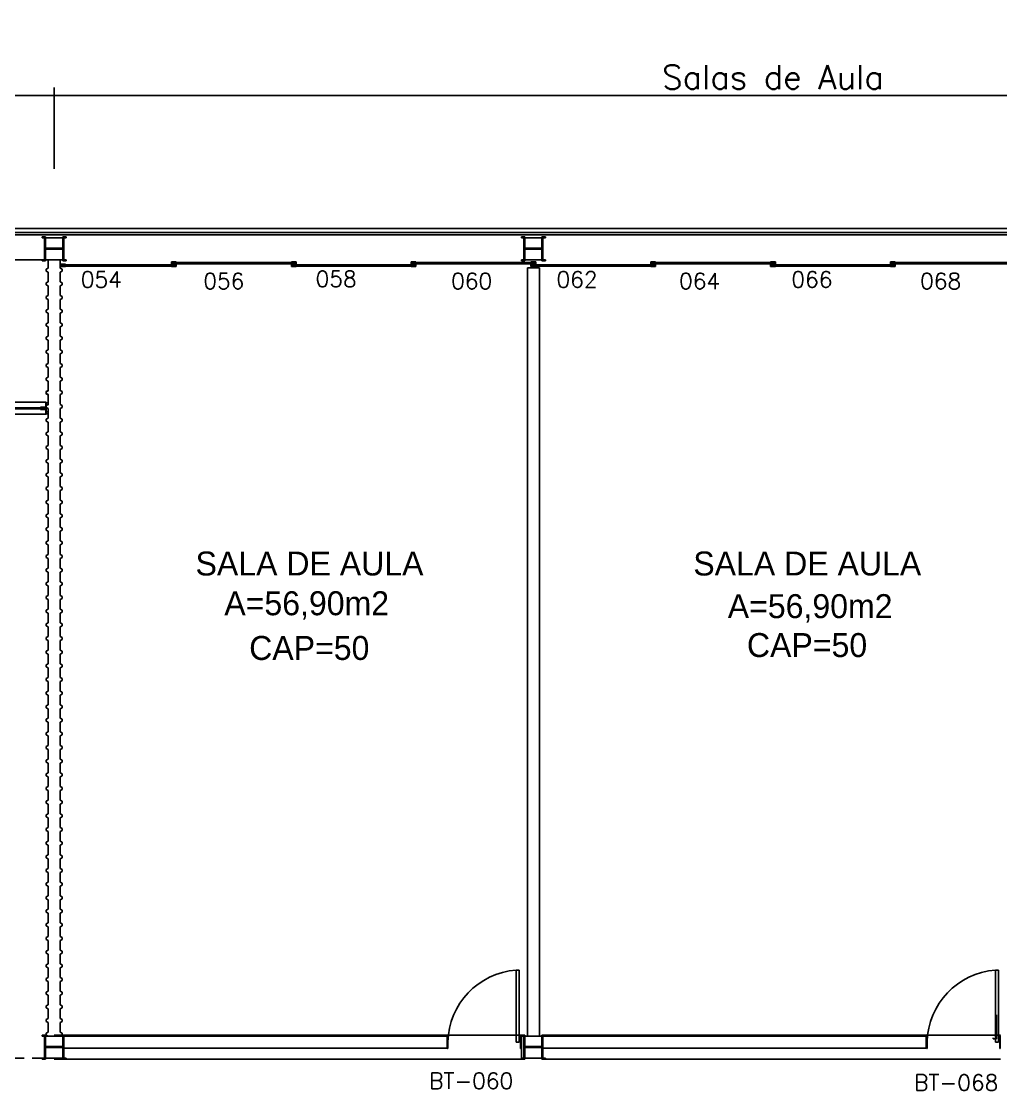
# Model space of a CAD drawing. Extents: x 940 to 1060, y 76 to 105.
# Drawn here: x 978.56 to 990.82, y 92 to 105.38 of the extents above; entities that cross this region are included whole.
import ezdxf
from ezdxf.enums import TextEntityAlignment as Align

# ---------------------------------------------------------------- set-up
doc = ezdxf.new("R2010")
doc.units = 0
doc.header["$LTSCALE"] = 0.5
doc.header["$MEASUREMENT"] = 0
doc.header["$PDMODE"] = 34
doc.header["$PDSIZE"] = 0.1
doc.linetypes.add('HIDDEN', pattern=[0.375, 0.25, -0.125])
doc.layers.get('0').update_dxf_attribs({"linetype": 'CONTINUOUS'})
doc.layers.get('DEFPOINTS').update_dxf_attribs({"linetype": 'CONTINUOUS'})
for name, color, linetype in [('1', 1, 'CONTINUOUS'), ('ALVENARIA', 2, 'CONTINUOUS'), ('ENDEREÇO', 2, 'CONTINUOUS'), ('ESQUADRIAS', 1, 'CONTINUOUS'), ('ESTRUTURAS', 2, 'CONTINUOUS'), ('NMOD', 2, 'CONTINUOUS'), ('PORTA', 2, 'CONTINUOUS'), ('PROJ', 1, 'HIDDEN'), ('TEXTO', 2, 'CONTINUOUS'), ('TEXTO-CENTRO-CUSTO', 2, 'CONTINUOUS'), ('ÁREA', 2, 'CONTINUOUS')]:
    doc.layers.add(name, color=color, linetype=linetype)
doc.styles.add('FONTE', font='FONTE.shx', dxfattribs={"height": 0.4})
doc.styles.add('ROMANS', font='simplex.shx', dxfattribs={"height": 0.3})
doc.styles.add('UNB-100', font='simplex.shx', dxfattribs={"height": 0.2})
doc.dimstyles.new('1', dxfattribs={"dimtxt": 0.3, "dimasz": 0.18, "dimexe": 0.5, "dimexo": 1, "dimgap": 0.08, "dimtad": 1, "dimdec": 4, "dimzin": 12, "dimdsep": 46, "dimtxsty": 'ROMANS', "dimblk1": 'NONE', "dimblk2": 'NONE', "dimsah": 1, "dimcen": 0, "dimclrd": 2, "dimclre": 2, "dimclrt": 2, "dimadec": 0, "dimazin": 0, "dimtfac": 1, "dimtdec": 4, "dimtofl": 0, "dimtmove": 2, "dimatfit": 3, "dimldrblk": 'NONE', "dimfxl": 0, "dimtolj": 1, "dimtzin": 4, "dimarcsym": 0})

# ---------------------------------------------------------------- blocks, each defined once
blk = doc.blocks.new('*D22')
at = {"layer": 'DEFPOINTS', "color": 0}
for p in [(978.97, 104.457), (972.97, 102.545), (978.97, 102.54)]:
    blk.add_point(p, dxfattribs=at)
at = {"layer": 'TEXTO-CENTRO-CUSTO', "color": 2, "lineweight": -2}
for p, q in [((972.97, 103.545), (972.97, 104.557)), ((978.97, 103.54), (978.97, 104.557)), ((972.97, 104.457), (978.97, 104.457))]:
    blk.add_line(p, q, dxfattribs=at)
at = {"layer": 'TEXTO-CENTRO-CUSTO', "color": 2, "insert": (975.97, 104.687), "char_height": 0.3, "attachment_point": 5, "style": 'ROMANS'}
blk.add_mtext('\\A1;Entrada', dxfattribs=at)
blk = doc.blocks.new('_NONE')
at = {"color": 0, "linetype": 'ByBlock'}
blk.add_circle((0, 0), 0.25, dxfattribs=at)
blk = doc.blocks.new('*D23')
at = {"layer": 'DEFPOINTS', "color": 0}
for p in [(996.97, 104.457), (978.97, 102.545), (996.97, 102.54)]:
    blk.add_point(p, dxfattribs=at)
at = {"layer": 'TEXTO-CENTRO-CUSTO', "color": 2, "lineweight": -2}
for p, q in [((978.97, 103.545), (978.97, 104.557)), ((996.97, 103.54), (996.97, 104.557)), ((978.97, 104.457), (996.97, 104.457))]:
    blk.add_line(p, q, dxfattribs=at)
at = {"layer": 'TEXTO-CENTRO-CUSTO', "color": 2, "insert": (987.97, 104.687), "char_height": 0.3, "attachment_point": 5, "style": 'ROMANS'}
blk.add_mtext('\\A1;Salas de Aula', dxfattribs=at)

msp = doc.modelspace()

# ---------------------------------------------------------------- linework, layer by layer
at = {"layer": '1', "color": 1}
for p, q in [((939.82083, 102.79302), (1060.12025, 102.79302)), ((977.47134, 102.74302), (1060.12083, 102.74302)), ((977.47134, 102.71302), (1060.12083, 102.71302)), ((973.04534, 102.40068), (978.89301, 102.40068)), ((973.07594, 100.61564), (978.86526, 100.61564)), ((973.07594, 100.46564), (978.86526, 100.46564)), ((978.97025, 92.69343), (984.82025, 92.69343)), ((990.82025, 92.69343), (985.12025, 92.69343)), ((978.97025, 92.39343), (984.82025, 92.39343)), ((990.82025, 92.39343), (985.12025, 92.39343))]:
    msp.add_line(p, q, dxfattribs=at)
at = {"layer": 'ALVENARIA'}
for p, q in [((978.87015, 102.28298), (978.89515, 102.29548)), ((978.87015, 102.28298), (978.89515, 102.29548)), ((978.87015, 102.25798), (978.87015, 102.28298)), ((978.87015, 102.25798), (978.87015, 102.28298)), ((978.89515, 102.29548), (978.89515, 102.40068)), ((978.89515, 102.29548), (978.89515, 102.40068)), ((979.04534, 102.29548), (979.04534, 102.40068)), ((979.07034, 102.28298), (979.04534, 102.29548)), ((979.07034, 102.25798), (979.07034, 102.28298)), ((984.89525, 102.29761), (984.89525, 92.68143)), ((985.04525, 102.29761), (984.89525, 102.29761)), ((985.04525, 92.68143), (985.04525, 102.29761)), ((978.89515, 102.24548), (978.87015, 102.25798)), ((978.89515, 102.24548), (978.87015, 102.25798)), ((978.89515, 102.12502), (978.89515, 102.24548)), ((978.89515, 102.12502), (978.89515, 102.24548)), ((979.04534, 102.24548), (979.07034, 102.25798)), ((979.04534, 102.12502), (979.04534, 102.24548)), ((978.87015, 102.11252), (978.89515, 102.12502)), ((978.87015, 102.11252), (978.89515, 102.12502)), ((978.87015, 102.08752), (978.87015, 102.11252)), ((978.87015, 102.08752), (978.87015, 102.11252)), ((978.89515, 102.07502), (978.87015, 102.08752)), ((978.89515, 102.07502), (978.87015, 102.08752)), ((978.89515, 102.07502), (978.89515, 101.95422)), ((978.89515, 102.07502), (978.89515, 101.95422)), ((979.07034, 102.11252), (979.04534, 102.12502)), ((979.04534, 102.07502), (979.07034, 102.08752)), ((979.04534, 102.07502), (979.04534, 101.95422)), ((979.07034, 102.08752), (979.07034, 102.11252)), ((978.87015, 101.94172), (978.89515, 101.95422)), ((978.87015, 101.94172), (978.89515, 101.95422)), ((978.87015, 101.94172), (978.87015, 101.91672)), ((978.87015, 101.94172), (978.87015, 101.91672)), ((978.87015, 101.91672), (978.89515, 101.90422)), ((978.87015, 101.91672), (978.89515, 101.90422)), ((978.89515, 101.78342), (978.89515, 101.90422)), ((978.89515, 101.78342), (978.89515, 101.90422)), ((979.07034, 101.94172), (979.04534, 101.95422)), ((979.07034, 101.91672), (979.04534, 101.90422)), ((979.04534, 101.78342), (979.04534, 101.90422)), ((979.07034, 101.94172), (979.07034, 101.91672)), ((978.87015, 101.77092), (978.89515, 101.78342)), ((978.87015, 101.77092), (978.89515, 101.78342)), ((978.87015, 101.74592), (978.87015, 101.77092)), ((978.87015, 101.74592), (978.87015, 101.77092)), ((978.89515, 101.73342), (978.87015, 101.74592)), ((978.89515, 101.73342), (978.87015, 101.74592)), ((979.07034, 101.77092), (979.04534, 101.78342)), ((979.04534, 101.73342), (979.07034, 101.74592)), ((979.07034, 101.74592), (979.07034, 101.77092)), ((978.87015, 101.60012), (978.89515, 101.61262)), ((978.87015, 101.60012), (978.89515, 101.61262)), ((978.89515, 101.61262), (978.89515, 101.73342)), ((978.89515, 101.61262), (978.89515, 101.73342)), ((979.04534, 101.61262), (979.04534, 101.73342)), ((979.07034, 101.60012), (979.04534, 101.61262)), ((978.87015, 101.57512), (978.87015, 101.60012)), ((978.87015, 101.57512), (978.87015, 101.60012)), ((978.89515, 101.56262), (978.87015, 101.57512)), ((978.89515, 101.56262), (978.87015, 101.57512)), ((978.89515, 101.44182), (978.89515, 101.56262)), ((978.89515, 101.44182), (978.89515, 101.56262)), ((979.04534, 101.56262), (979.07034, 101.57512)), ((979.04534, 101.44182), (979.04534, 101.56262)), ((979.07034, 101.57512), (979.07034, 101.60012)), ((978.87015, 101.42932), (978.89515, 101.44182)), ((978.87015, 101.42932), (978.89515, 101.44182)), ((978.87015, 101.40432), (978.87015, 101.42932)), ((978.87015, 101.40432), (978.87015, 101.42932)), ((978.89515, 101.39182), (978.87015, 101.40432)), ((978.89515, 101.39182), (978.87015, 101.40432)), ((978.89515, 101.27068), (978.89515, 101.39182)), ((978.89515, 101.27068), (978.89515, 101.39182)), ((979.07034, 101.42932), (979.04534, 101.44182)), ((979.04534, 101.39182), (979.07034, 101.40432)), ((979.04534, 101.27068), (979.04534, 101.39182)), ((979.07034, 101.40432), (979.07034, 101.42932)), ((978.87015, 101.25818), (978.89515, 101.27068)), ((978.87015, 101.25818), (978.89515, 101.27068)), ((978.87015, 101.23318), (978.87015, 101.25818)), ((978.87015, 101.23318), (978.87015, 101.25818)), ((978.89515, 101.22068), (978.87015, 101.23318)), ((978.89515, 101.22068), (978.87015, 101.23318)), ((978.89515, 101.10022), (978.89515, 101.22068)), ((978.89515, 101.10022), (978.89515, 101.22068)), ((979.07034, 101.25818), (979.04534, 101.27068)), ((979.04534, 101.22068), (979.07034, 101.23318)), ((979.04534, 101.10022), (979.04534, 101.22068)), ((979.07034, 101.23318), (979.07034, 101.25818)), ((978.87015, 101.08772), (978.89515, 101.10022)), ((978.87015, 101.08772), (978.89515, 101.10022)), ((978.87015, 101.06272), (978.87015, 101.08772)), ((978.87015, 101.06272), (978.87015, 101.08772)), ((979.07034, 101.08772), (979.04534, 101.10022)), ((979.07034, 101.06272), (979.07034, 101.08772)), ((978.89515, 101.05022), (978.87015, 101.06272)), ((978.89515, 101.05022), (978.87015, 101.06272)), ((978.89515, 101.05022), (978.89515, 100.92942)), ((978.89515, 101.05022), (978.89515, 100.92942)), ((979.04534, 101.05022), (979.07034, 101.06272)), ((979.04534, 101.05022), (979.04534, 100.92942)), ((978.87015, 100.91692), (978.89515, 100.92942)), ((978.87015, 100.91692), (978.89515, 100.92942)), ((978.87015, 100.91692), (978.87015, 100.89192)), ((978.87015, 100.91692), (978.87015, 100.89192)), ((978.87015, 100.89192), (978.89515, 100.87942)), ((978.87015, 100.89192), (978.89515, 100.87942)), ((978.89515, 100.75862), (978.89515, 100.87942)), ((978.89515, 100.75862), (978.89515, 100.87942)), ((979.07034, 100.91692), (979.04534, 100.92942)), ((979.07034, 100.89192), (979.04534, 100.87942)), ((979.04534, 100.75862), (979.04534, 100.87942)), ((979.07034, 100.91692), (979.07034, 100.89192)), ((978.87015, 100.74612), (978.89515, 100.75862)), ((978.87015, 100.72112), (978.87015, 100.74612)), ((978.89515, 100.70862), (978.87015, 100.72112)), ((978.87073, 100.75012), (978.89573, 100.76262)), ((978.87073, 100.75012), (978.89573, 100.76262)), ((978.87073, 100.72512), (978.87073, 100.75012)), ((978.87073, 100.72512), (978.87073, 100.75012)), ((978.89573, 100.71262), (978.87073, 100.72512)), ((978.89573, 100.71262), (978.87073, 100.72512)), ((978.89515, 100.58782), (978.89515, 100.70862)), ((978.89515, 100.58782), (978.89515, 100.70862)), ((978.89573, 100.59182), (978.89573, 100.71262)), ((978.89573, 100.59182), (978.89573, 100.71262)), ((979.06976, 100.75012), (979.04476, 100.76262)), ((979.04476, 100.71262), (979.06976, 100.72512)), ((979.04476, 100.59182), (979.04476, 100.71262)), ((979.06976, 100.72512), (979.06976, 100.75012)), ((978.86526, 100.61564), (978.86526, 100.46564)), ((978.86526, 100.61564), (978.87026, 100.61564)), ((978.87015, 100.57532), (978.89515, 100.58782)), ((978.87015, 100.57532), (978.89515, 100.58782)), ((978.87015, 100.55032), (978.87015, 100.57532)), ((978.87015, 100.55032), (978.87015, 100.57532)), ((978.89515, 100.53782), (978.87015, 100.55032)), ((978.89515, 100.53782), (978.87015, 100.55032)), ((978.87026, 100.61564), (978.87026, 100.46564)), ((978.87026, 100.6107), (978.87026, 100.5857)), ((978.89526, 100.6107), (978.87026, 100.6107)), ((978.89526, 100.5857), (978.87026, 100.5857)), ((978.89515, 100.41702), (978.89515, 100.53782)), ((978.89515, 100.41702), (978.89515, 100.53782)), ((978.89526, 100.5857), (978.89526, 100.6107)), ((979.07034, 100.57532), (979.04534, 100.58782)), ((979.04534, 100.53782), (979.07034, 100.55032)), ((979.04534, 100.41702), (979.04534, 100.53782)), ((979.07034, 100.55032), (979.07034, 100.57532)), ((978.86526, 100.46564), (978.87026, 100.46564)), ((978.87015, 100.40452), (978.89515, 100.41702)), ((978.87015, 100.40452), (978.89515, 100.41702)), ((978.87015, 100.37952), (978.87015, 100.40452)), ((978.87015, 100.37952), (978.87015, 100.40452)), ((978.87026, 100.49564), (978.87026, 100.47064)), ((978.89526, 100.49564), (978.87026, 100.49564)), ((978.89526, 100.47064), (978.87026, 100.47064)), ((978.89526, 100.47064), (978.89526, 100.49564)), ((979.07034, 100.40452), (979.04534, 100.41702)), ((979.07034, 100.37952), (979.07034, 100.40452)), ((978.89515, 100.36702), (978.87015, 100.37952)), ((978.89515, 100.36702), (978.87015, 100.37952)), ((978.89515, 100.24588), (978.89515, 100.36702)), ((978.89515, 100.24588), (978.89515, 100.36702)), ((979.04534, 100.36702), (979.07034, 100.37952)), ((979.04534, 100.24588), (979.04534, 100.36702)), ((978.87015, 100.23338), (978.89515, 100.24588)), ((978.87015, 100.23338), (978.89515, 100.24588)), ((978.87015, 100.20838), (978.87015, 100.23338)), ((978.87015, 100.20838), (978.87015, 100.23338)), ((978.89515, 100.19588), (978.87015, 100.20838)), ((978.89515, 100.19588), (978.87015, 100.20838)), ((978.89515, 100.07542), (978.89515, 100.19588)), ((978.89515, 100.07542), (978.89515, 100.19588)), ((979.07034, 100.23338), (979.04534, 100.24588)), ((979.04534, 100.19588), (979.07034, 100.20838)), ((979.04534, 100.07542), (979.04534, 100.19588)), ((979.07034, 100.20838), (979.07034, 100.23338)), ((978.87015, 100.06292), (978.89515, 100.07542)), ((978.87015, 100.06292), (978.89515, 100.07542)), ((978.87015, 100.03792), (978.87015, 100.06292)), ((978.87015, 100.03792), (978.87015, 100.06292)), ((978.89515, 100.02542), (978.87015, 100.03792)), ((978.89515, 100.02542), (978.87015, 100.03792)), ((978.89515, 100.02542), (978.89515, 99.90462)), ((978.89515, 100.02542), (978.89515, 99.90462)), ((979.07034, 100.06292), (979.04534, 100.07542)), ((979.04534, 100.02542), (979.07034, 100.03792)), ((979.04534, 100.02542), (979.04534, 99.90462)), ((979.07034, 100.03792), (979.07034, 100.06292)), ((978.87015, 99.89212), (978.89515, 99.90462)), ((978.87015, 99.89212), (978.89515, 99.90462)), ((978.87015, 99.89212), (978.87015, 99.86712)), ((978.87015, 99.89212), (978.87015, 99.86712)), ((978.87015, 99.86712), (978.89515, 99.85462)), ((978.87015, 99.86712), (978.89515, 99.85462)), ((979.07034, 99.89212), (979.04534, 99.90462)), ((979.07034, 99.86712), (979.04534, 99.85462)), ((979.07034, 99.89212), (979.07034, 99.86712)), ((978.87015, 99.72132), (978.89515, 99.73382)), ((978.87015, 99.72132), (978.89515, 99.73382)), ((978.89515, 99.73382), (978.89515, 99.85462)), ((978.89515, 99.73382), (978.89515, 99.85462)), ((979.04534, 99.73382), (979.04534, 99.85462)), ((979.07034, 99.72132), (979.04534, 99.73382)), ((978.87015, 99.69632), (978.87015, 99.72132)), ((978.87015, 99.69632), (978.87015, 99.72132)), ((978.89515, 99.68382), (978.87015, 99.69632)), ((978.89515, 99.68382), (978.87015, 99.69632)), ((978.89515, 99.56302), (978.89515, 99.68382)), ((978.89515, 99.56302), (978.89515, 99.68382)), ((979.04534, 99.68382), (979.07034, 99.69632)), ((979.04534, 99.56302), (979.04534, 99.68382)), ((979.07034, 99.69632), (979.07034, 99.72132)), ((978.87015, 99.55052), (978.89515, 99.56302)), ((978.87015, 99.55052), (978.89515, 99.56302)), ((978.87015, 99.52552), (978.87015, 99.55052)), ((978.87015, 99.52552), (978.87015, 99.55052)), ((978.89515, 99.51302), (978.87015, 99.52552)), ((978.89515, 99.51302), (978.87015, 99.52552)), ((978.89515, 99.39222), (978.89515, 99.51302)), ((978.89515, 99.39222), (978.89515, 99.51302)), ((979.07034, 99.55052), (979.04534, 99.56302)), ((979.04534, 99.51302), (979.07034, 99.52552)), ((979.04534, 99.39222), (979.04534, 99.51302)), ((979.07034, 99.52552), (979.07034, 99.55052)), ((978.87015, 99.37972), (978.89515, 99.39222)), ((978.87015, 99.37972), (978.89515, 99.39222)), ((978.87015, 99.35472), (978.87015, 99.37972)), ((978.87015, 99.35472), (978.87015, 99.37972)), ((978.89515, 99.34222), (978.87015, 99.35472)), ((978.89515, 99.34222), (978.87015, 99.35472)), ((978.89515, 99.22108), (978.89515, 99.34222)), ((978.89515, 99.22108), (978.89515, 99.34222)), ((979.07034, 99.37972), (979.04534, 99.39222)), ((979.04534, 99.34222), (979.07034, 99.35472)), ((979.04534, 99.22108), (979.04534, 99.34222)), ((979.07034, 99.35472), (979.07034, 99.37972)), ((978.87015, 99.20858), (978.89515, 99.22108)), ((978.87015, 99.20858), (978.89515, 99.22108)), ((978.87015, 99.18358), (978.87015, 99.20858)), ((978.87015, 99.18358), (978.87015, 99.20858)), ((979.07034, 99.20858), (979.04534, 99.22108)), ((979.07034, 99.18358), (979.07034, 99.20858)), ((978.89515, 99.17108), (978.87015, 99.18358)), ((978.89515, 99.17108), (978.87015, 99.18358)), ((978.89515, 99.05062), (978.89515, 99.17108)), ((978.89515, 99.05062), (978.89515, 99.17108)), ((979.04534, 99.17108), (979.07034, 99.18358)), ((979.04534, 99.05062), (979.04534, 99.17108)), ((978.87015, 99.03812), (978.89515, 99.05062)), ((978.87015, 99.03812), (978.89515, 99.05062)), ((978.87015, 99.01312), (978.87015, 99.03812)), ((978.87015, 99.01312), (978.87015, 99.03812)), ((978.89515, 99.00062), (978.87015, 99.01312)), ((978.89515, 99.00062), (978.87015, 99.01312)), ((978.89515, 99.00062), (978.89515, 98.87982)), ((978.89515, 99.00062), (978.89515, 98.87982)), ((979.07034, 99.03812), (979.04534, 99.05062)), ((979.04534, 99.00062), (979.07034, 99.01312)), ((979.04534, 99.00062), (979.04534, 98.87982)), ((979.07034, 99.01312), (979.07034, 99.03812)), ((978.87015, 98.86732), (978.89515, 98.87982)), ((978.87015, 98.86732), (978.89515, 98.87982)), ((978.87015, 98.86732), (978.87015, 98.84232)), ((978.87015, 98.86732), (978.87015, 98.84232)), ((978.87015, 98.84232), (978.89515, 98.82982)), ((978.87015, 98.84232), (978.89515, 98.82982)), ((978.89515, 98.70902), (978.89515, 98.82982)), ((978.89515, 98.70902), (978.89515, 98.82982)), ((979.07034, 98.86732), (979.04534, 98.87982)), ((979.07034, 98.84232), (979.04534, 98.82982)), ((979.04534, 98.70902), (979.04534, 98.82982)), ((979.07034, 98.86732), (979.07034, 98.84232)), ((978.87015, 98.69652), (978.89515, 98.70902)), ((978.87015, 98.69652), (978.89515, 98.70902)), ((978.87015, 98.67152), (978.87015, 98.69652)), ((978.87015, 98.67152), (978.87015, 98.69652)), ((978.89515, 98.65902), (978.87015, 98.67152)), ((978.89515, 98.65902), (978.87015, 98.67152)), ((978.89515, 98.53822), (978.89515, 98.65902)), ((978.89515, 98.53822), (978.89515, 98.65902)), ((979.07034, 98.69652), (979.04534, 98.70902)), ((979.04534, 98.65902), (979.07034, 98.67152)), ((979.04534, 98.53822), (979.04534, 98.65902)), ((979.07034, 98.67152), (979.07034, 98.69652)), ((978.87015, 98.52572), (978.89515, 98.53822)), ((978.87015, 98.52572), (978.89515, 98.53822)), ((978.87015, 98.50072), (978.87015, 98.52572)), ((978.87015, 98.50072), (978.87015, 98.52572)), ((979.07034, 98.52572), (979.04534, 98.53822)), ((979.07034, 98.50072), (979.07034, 98.52572)), ((978.89515, 98.48822), (978.87015, 98.50072)), ((978.89515, 98.48822), (978.87015, 98.50072)), ((978.89515, 98.36742), (978.89515, 98.48822)), ((978.89515, 98.36742), (978.89515, 98.48822)), ((979.04534, 98.48822), (979.07034, 98.50072)), ((979.04534, 98.36742), (979.04534, 98.48822)), ((978.87015, 98.35492), (978.89515, 98.36742)), ((978.87015, 98.35492), (978.89515, 98.36742)), ((978.87015, 98.32992), (978.87015, 98.35492)), ((978.87015, 98.32992), (978.87015, 98.35492)), ((978.89515, 98.31742), (978.87015, 98.32992)), ((978.89515, 98.31742), (978.87015, 98.32992)), ((978.89515, 98.19628), (978.89515, 98.31742)), ((978.89515, 98.19628), (978.89515, 98.31742)), ((979.07034, 98.35492), (979.04534, 98.36742)), ((979.04534, 98.31742), (979.07034, 98.32992)), ((979.04534, 98.19628), (979.04534, 98.31742)), ((979.07034, 98.32992), (979.07034, 98.35492)), ((978.87015, 98.18378), (978.89515, 98.19628)), ((978.87015, 98.18378), (978.89515, 98.19628)), ((978.87015, 98.15878), (978.87015, 98.18378)), ((978.87015, 98.15878), (978.87015, 98.18378)), ((978.89515, 98.14628), (978.87015, 98.15878)), ((978.89515, 98.14628), (978.87015, 98.15878)), ((978.89515, 98.02582), (978.89515, 98.14628)), ((978.89515, 98.02582), (978.89515, 98.14628)), ((979.07034, 98.18378), (979.04534, 98.19628)), ((979.04534, 98.14628), (979.07034, 98.15878)), ((979.04534, 98.02582), (979.04534, 98.14628)), ((979.07034, 98.15878), (979.07034, 98.18378)), ((978.87015, 98.01332), (978.89515, 98.02582)), ((978.87015, 98.01332), (978.89515, 98.02582)), ((978.87015, 97.98832), (978.87015, 98.01332)), ((978.87015, 97.98832), (978.87015, 98.01332)), ((978.89515, 97.97582), (978.87015, 97.98832)), ((978.89515, 97.97582), (978.87015, 97.98832)), ((979.07034, 98.01332), (979.04534, 98.02582)), ((979.04534, 97.97582), (979.07034, 97.98832)), ((979.07034, 97.98832), (979.07034, 98.01332)), ((978.87015, 97.84252), (978.89515, 97.85502)), ((978.87015, 97.84252), (978.89515, 97.85502)), ((978.89515, 97.97582), (978.89515, 97.85502)), ((978.89515, 97.97582), (978.89515, 97.85502)), ((979.04534, 97.97582), (979.04534, 97.85502)), ((979.07034, 97.84252), (979.04534, 97.85502)), ((978.87015, 97.84252), (978.87015, 97.81752)), ((978.87015, 97.84252), (978.87015, 97.81752)), ((978.87015, 97.81752), (978.89515, 97.80502)), ((978.87015, 97.81752), (978.89515, 97.80502)), ((978.89515, 97.68422), (978.89515, 97.80502)), ((978.89515, 97.68422), (978.89515, 97.80502)), ((979.07034, 97.81752), (979.04534, 97.80502)), ((979.04534, 97.68422), (979.04534, 97.80502)), ((979.07034, 97.84252), (979.07034, 97.81752)), ((978.87015, 97.67172), (978.89515, 97.68422)), ((978.87015, 97.67172), (978.89515, 97.68422)), ((978.87015, 97.64672), (978.87015, 97.67172)), ((978.87015, 97.64672), (978.87015, 97.67172)), ((978.89515, 97.63422), (978.87015, 97.64672)), ((978.89515, 97.63422), (978.87015, 97.64672)), ((978.89515, 97.51342), (978.89515, 97.63422)), ((978.89515, 97.51342), (978.89515, 97.63422)), ((979.07034, 97.67172), (979.04534, 97.68422)), ((979.04534, 97.63422), (979.07034, 97.64672)), ((979.04534, 97.51342), (979.04534, 97.63422)), ((979.07034, 97.64672), (979.07034, 97.67172)), ((978.87015, 97.50092), (978.89515, 97.51342)), ((978.87015, 97.50092), (978.89515, 97.51342)), ((978.87015, 97.47592), (978.87015, 97.50092)), ((978.87015, 97.47592), (978.87015, 97.50092)), ((978.89515, 97.46342), (978.87015, 97.47592)), ((978.89515, 97.46342), (978.87015, 97.47592)), ((978.89515, 97.34262), (978.89515, 97.46342)), ((978.89515, 97.34262), (978.89515, 97.46342)), ((979.07034, 97.50092), (979.04534, 97.51342)), ((979.04534, 97.46342), (979.07034, 97.47592)), ((979.04534, 97.34262), (979.04534, 97.46342)), ((979.07034, 97.47592), (979.07034, 97.50092)), ((978.87015, 97.33012), (978.89515, 97.34262)), ((978.87015, 97.33012), (978.89515, 97.34262)), ((978.87015, 97.30512), (978.87015, 97.33012)), ((978.87015, 97.30512), (978.87015, 97.33012)), ((979.07034, 97.33012), (979.04534, 97.34262)), ((979.07034, 97.30512), (979.07034, 97.33012)), ((978.89515, 97.29262), (978.87015, 97.30512)), ((978.89515, 97.29262), (978.87015, 97.30512)), ((978.89515, 97.17148), (978.89515, 97.29262)), ((978.89515, 97.17148), (978.89515, 97.29262)), ((979.04534, 97.29262), (979.07034, 97.30512)), ((979.04534, 97.17148), (979.04534, 97.29262)), ((978.87015, 97.15898), (978.89515, 97.17148)), ((978.87015, 97.15898), (978.89515, 97.17148)), ((978.87015, 97.13398), (978.87015, 97.15898)), ((978.87015, 97.13398), (978.87015, 97.15898)), ((978.89515, 97.12148), (978.87015, 97.13398)), ((978.89515, 97.12148), (978.87015, 97.13398)), ((978.89515, 97.00102), (978.89515, 97.12148)), ((978.89515, 97.00102), (978.89515, 97.12148)), ((979.07034, 97.15898), (979.04534, 97.17148)), ((979.04534, 97.12148), (979.07034, 97.13398)), ((979.04534, 97.00102), (979.04534, 97.12148)), ((979.07034, 97.13398), (979.07034, 97.15898)), ((978.87015, 96.98852), (978.89515, 97.00102)), ((978.87015, 96.98852), (978.89515, 97.00102)), ((978.87015, 96.96352), (978.87015, 96.98852)), ((978.87015, 96.96352), (978.87015, 96.98852)), ((978.89515, 96.95102), (978.87015, 96.96352)), ((978.89515, 96.95102), (978.87015, 96.96352)), ((978.89515, 96.95102), (978.89515, 96.83022)), ((978.89515, 96.95102), (978.89515, 96.83022)), ((979.07034, 96.98852), (979.04534, 97.00102)), ((979.04534, 96.95102), (979.07034, 96.96352)), ((979.04534, 96.95102), (979.04534, 96.83022)), ((979.07034, 96.96352), (979.07034, 96.98852)), ((978.87015, 96.81772), (978.89515, 96.83022)), ((978.87015, 96.81772), (978.89515, 96.83022)), ((978.87015, 96.81772), (978.87015, 96.79272)), ((978.87015, 96.81772), (978.87015, 96.79272)), ((978.87015, 96.79272), (978.89515, 96.78022)), ((978.87015, 96.79272), (978.89515, 96.78022)), ((979.07034, 96.81772), (979.04534, 96.83022)), ((979.07034, 96.79272), (979.04534, 96.78022)), ((979.07034, 96.81772), (979.07034, 96.79272)), ((978.87015, 96.64692), (978.89515, 96.65942)), ((978.87015, 96.64692), (978.89515, 96.65942)), ((978.89515, 96.65942), (978.89515, 96.78022)), ((978.89515, 96.65942), (978.89515, 96.78022)), ((979.04534, 96.65942), (979.04534, 96.78022)), ((979.07034, 96.64692), (979.04534, 96.65942)), ((978.87015, 96.62192), (978.87015, 96.64692)), ((978.87015, 96.62192), (978.87015, 96.64692)), ((978.89515, 96.60942), (978.87015, 96.62192)), ((978.89515, 96.60942), (978.87015, 96.62192)), ((978.89515, 96.48862), (978.89515, 96.60942)), ((978.89515, 96.48862), (978.89515, 96.60942)), ((979.04534, 96.60942), (979.07034, 96.62192)), ((979.04534, 96.48862), (979.04534, 96.60942)), ((979.07034, 96.62192), (979.07034, 96.64692)), ((978.87015, 96.47612), (978.89515, 96.48862)), ((978.87015, 96.47612), (978.89515, 96.48862)), ((978.87015, 96.45112), (978.87015, 96.47612)), ((978.87015, 96.45112), (978.87015, 96.47612)), ((978.89515, 96.43862), (978.87015, 96.45112)), ((978.89515, 96.43862), (978.87015, 96.45112)), ((978.89515, 96.31782), (978.89515, 96.43862)), ((978.89515, 96.31782), (978.89515, 96.43862)), ((979.07034, 96.47612), (979.04534, 96.48862)), ((979.04534, 96.43862), (979.07034, 96.45112)), ((979.04534, 96.31782), (979.04534, 96.43862)), ((979.07034, 96.45112), (979.07034, 96.47612)), ((978.87015, 96.30532), (978.89515, 96.31782)), ((978.87015, 96.30532), (978.89515, 96.31782)), ((978.87015, 96.28032), (978.87015, 96.30532)), ((978.87015, 96.28032), (978.87015, 96.30532)), ((978.89515, 96.26782), (978.87015, 96.28032)), ((978.89515, 96.26782), (978.87015, 96.28032)), ((978.89515, 96.14668), (978.89515, 96.26782)), ((978.89515, 96.14668), (978.89515, 96.26782)), ((979.07034, 96.30532), (979.04534, 96.31782)), ((979.04534, 96.26782), (979.07034, 96.28032)), ((979.04534, 96.14668), (979.04534, 96.26782)), ((979.07034, 96.28032), (979.07034, 96.30532)), ((978.87015, 96.13418), (978.89515, 96.14668)), ((978.87015, 96.13418), (978.89515, 96.14668)), ((978.87015, 96.10918), (978.87015, 96.13418)), ((978.87015, 96.10918), (978.87015, 96.13418)), ((979.07034, 96.13418), (979.04534, 96.14668)), ((979.07034, 96.10918), (979.07034, 96.13418)), ((978.89515, 96.09668), (978.87015, 96.10918)), ((978.89515, 96.09668), (978.87015, 96.10918)), ((978.89515, 95.97622), (978.89515, 96.09668)), ((978.89515, 95.97622), (978.89515, 96.09668)), ((979.04534, 96.09668), (979.07034, 96.10918)), ((979.04534, 95.97622), (979.04534, 96.09668)), ((978.87015, 95.96372), (978.89515, 95.97622)), ((978.87015, 95.96372), (978.89515, 95.97622)), ((978.87015, 95.93872), (978.87015, 95.96372)), ((978.87015, 95.93872), (978.87015, 95.96372)), ((978.89515, 95.92622), (978.87015, 95.93872)), ((978.89515, 95.92622), (978.87015, 95.93872)), ((978.89515, 95.92622), (978.89515, 95.80542)), ((978.89515, 95.92622), (978.89515, 95.80542)), ((979.07034, 95.96372), (979.04534, 95.97622)), ((979.04534, 95.92622), (979.07034, 95.93872)), ((979.04534, 95.92622), (979.04534, 95.80542)), ((979.07034, 95.93872), (979.07034, 95.96372)), ((978.87015, 95.79292), (978.89515, 95.80542)), ((978.87015, 95.79292), (978.89515, 95.80542)), ((978.87015, 95.79292), (978.87015, 95.76792)), ((978.87015, 95.79292), (978.87015, 95.76792)), ((978.87015, 95.76792), (978.89515, 95.75542)), ((978.87015, 95.76792), (978.89515, 95.75542)), ((978.89515, 95.63462), (978.89515, 95.75542)), ((978.89515, 95.63462), (978.89515, 95.75542)), ((979.07034, 95.79292), (979.04534, 95.80542)), ((979.07034, 95.76792), (979.04534, 95.75542)), ((979.04534, 95.63462), (979.04534, 95.75542)), ((979.07034, 95.79292), (979.07034, 95.76792)), ((978.87015, 95.62212), (978.89515, 95.63462)), ((978.87015, 95.62212), (978.89515, 95.63462)), ((978.87015, 95.59712), (978.87015, 95.62212)), ((978.87015, 95.59712), (978.87015, 95.62212)), ((978.89515, 95.58462), (978.87015, 95.59712)), ((978.89515, 95.58462), (978.87015, 95.59712)), ((978.89515, 95.46382), (978.89515, 95.58462)), ((978.89515, 95.46382), (978.89515, 95.58462)), ((979.07034, 95.62212), (979.04534, 95.63462)), ((979.04534, 95.58462), (979.07034, 95.59712)), ((979.04534, 95.46382), (979.04534, 95.58462)), ((979.07034, 95.59712), (979.07034, 95.62212)), ((978.87015, 95.45132), (978.89515, 95.46382)), ((978.87015, 95.45132), (978.89515, 95.46382)), ((978.87015, 95.42632), (978.87015, 95.45132)), ((978.87015, 95.42632), (978.87015, 95.45132)), ((979.07034, 95.45132), (979.04534, 95.46382)), ((979.07034, 95.42632), (979.07034, 95.45132)), ((978.89515, 95.41382), (978.87015, 95.42632)), ((978.89515, 95.41382), (978.87015, 95.42632)), ((978.89515, 95.29302), (978.89515, 95.41382)), ((978.89515, 95.29302), (978.89515, 95.41382)), ((979.04534, 95.41382), (979.07034, 95.42632)), ((979.04534, 95.29302), (979.04534, 95.41382)), ((978.87015, 95.28052), (978.89515, 95.29302)), ((978.87015, 95.28052), (978.89515, 95.29302)), ((978.87015, 95.25552), (978.87015, 95.28052)), ((978.87015, 95.25552), (978.87015, 95.28052)), ((978.89515, 95.24302), (978.87015, 95.25552)), ((978.89515, 95.24302), (978.87015, 95.25552)), ((978.89515, 95.12188), (978.89515, 95.24302)), ((978.89515, 95.12188), (978.89515, 95.24302)), ((979.07034, 95.28052), (979.04534, 95.29302)), ((979.04534, 95.24302), (979.07034, 95.25552)), ((979.04534, 95.12188), (979.04534, 95.24302)), ((979.07034, 95.25552), (979.07034, 95.28052)), ((978.87015, 95.10938), (978.89515, 95.12188)), ((978.87015, 95.10938), (978.89515, 95.12188)), ((978.87015, 95.08438), (978.87015, 95.10938)), ((978.87015, 95.08438), (978.87015, 95.10938)), ((978.89515, 95.07188), (978.87015, 95.08438)), ((978.89515, 95.07188), (978.87015, 95.08438)), ((978.89515, 94.95142), (978.89515, 95.07188)), ((978.89515, 94.95142), (978.89515, 95.07188)), ((979.07034, 95.10938), (979.04534, 95.12188)), ((979.04534, 95.07188), (979.07034, 95.08438)), ((979.04534, 94.95142), (979.04534, 95.07188)), ((979.07034, 95.08438), (979.07034, 95.10938)), ((978.87015, 94.93892), (978.89515, 94.95142)), ((978.87015, 94.93892), (978.89515, 94.95142)), ((978.87015, 94.91392), (978.87015, 94.93892)), ((978.87015, 94.91392), (978.87015, 94.93892)), ((978.89515, 94.90142), (978.87015, 94.91392)), ((978.89515, 94.90142), (978.87015, 94.91392)), ((979.07034, 94.93892), (979.04534, 94.95142)), ((979.04534, 94.90142), (979.07034, 94.91392)), ((979.07034, 94.91392), (979.07034, 94.93892)), ((978.87015, 94.76812), (978.89515, 94.78062)), ((978.87015, 94.76812), (978.89515, 94.78062)), ((978.89515, 94.90142), (978.89515, 94.78062)), ((978.89515, 94.90142), (978.89515, 94.78062)), ((979.04534, 94.90142), (979.04534, 94.78062)), ((979.07034, 94.76812), (979.04534, 94.78062)), ((978.87015, 94.76812), (978.87015, 94.74312)), ((978.87015, 94.76812), (978.87015, 94.74312)), ((978.87015, 94.74312), (978.89515, 94.73062)), ((978.87015, 94.74312), (978.89515, 94.73062)), ((978.89515, 94.60982), (978.89515, 94.73062)), ((978.89515, 94.60982), (978.89515, 94.73062)), ((979.07034, 94.74312), (979.04534, 94.73062)), ((979.04534, 94.60982), (979.04534, 94.73062)), ((979.07034, 94.76812), (979.07034, 94.74312)), ((978.87015, 94.59732), (978.89515, 94.60982)), ((978.87015, 94.59732), (978.89515, 94.60982)), ((978.87015, 94.57232), (978.87015, 94.59732)), ((978.87015, 94.57232), (978.87015, 94.59732)), ((978.89515, 94.55982), (978.87015, 94.57232)), ((978.89515, 94.55982), (978.87015, 94.57232)), ((978.89515, 94.43902), (978.89515, 94.55982)), ((978.89515, 94.43902), (978.89515, 94.55982)), ((979.07034, 94.59732), (979.04534, 94.60982)), ((979.04534, 94.55982), (979.07034, 94.57232)), ((979.04534, 94.43902), (979.04534, 94.55982)), ((979.07034, 94.57232), (979.07034, 94.59732)), ((978.87015, 94.42652), (978.89515, 94.43902)), ((978.87015, 94.42652), (978.89515, 94.43902)), ((978.87015, 94.40152), (978.87015, 94.42652)), ((978.87015, 94.40152), (978.87015, 94.42652)), ((978.89515, 94.38902), (978.87015, 94.40152)), ((978.89515, 94.38902), (978.87015, 94.40152)), ((978.89515, 94.26822), (978.89515, 94.38902)), ((978.89515, 94.26822), (978.89515, 94.38902)), ((979.07034, 94.42652), (979.04534, 94.43902)), ((979.04534, 94.38902), (979.07034, 94.40152)), ((979.04534, 94.26822), (979.04534, 94.38902)), ((979.07034, 94.40152), (979.07034, 94.42652)), ((978.87015, 94.25572), (978.89515, 94.26822)), ((978.87015, 94.25572), (978.89515, 94.26822)), ((978.87015, 94.23072), (978.87015, 94.25572)), ((978.87015, 94.23072), (978.87015, 94.25572)), ((979.07034, 94.25572), (979.04534, 94.26822)), ((979.07034, 94.23072), (979.07034, 94.25572)), ((978.89515, 94.21822), (978.87015, 94.23072)), ((978.89515, 94.21822), (978.87015, 94.23072)), ((978.89515, 94.09708), (978.89515, 94.21822)), ((978.89515, 94.09708), (978.89515, 94.21822)), ((979.04534, 94.21822), (979.07034, 94.23072)), ((979.04534, 94.09708), (979.04534, 94.21822)), ((978.87015, 94.08458), (978.89515, 94.09708)), ((978.87015, 94.08458), (978.89515, 94.09708)), ((978.87015, 94.05958), (978.87015, 94.08458)), ((978.87015, 94.05958), (978.87015, 94.08458)), ((978.89515, 94.04708), (978.87015, 94.05958)), ((978.89515, 94.04708), (978.87015, 94.05958)), ((978.89515, 93.92662), (978.89515, 94.04708)), ((978.89515, 93.92662), (978.89515, 94.04708)), ((979.07034, 94.08458), (979.04534, 94.09708)), ((979.04534, 94.04708), (979.07034, 94.05958)), ((979.04534, 93.92662), (979.04534, 94.04708)), ((979.07034, 94.05958), (979.07034, 94.08458)), ((978.87015, 93.91412), (978.89515, 93.92662)), ((978.87015, 93.91412), (978.89515, 93.92662)), ((978.87015, 93.88912), (978.87015, 93.91412)), ((978.87015, 93.88912), (978.87015, 93.91412)), ((978.89515, 93.87662), (978.87015, 93.88912)), ((978.89515, 93.87662), (978.87015, 93.88912)), ((978.89515, 93.87662), (978.89515, 93.75582)), ((978.89515, 93.87662), (978.89515, 93.75582)), ((979.07034, 93.91412), (979.04534, 93.92662)), ((979.04534, 93.87662), (979.07034, 93.88912)), ((979.04534, 93.87662), (979.04534, 93.75582)), ((979.07034, 93.88912), (979.07034, 93.91412)), ((978.87015, 93.74332), (978.89515, 93.75582)), ((978.87015, 93.74332), (978.89515, 93.75582)), ((978.87015, 93.74332), (978.87015, 93.71832)), ((978.87015, 93.74332), (978.87015, 93.71832)), ((978.87015, 93.71832), (978.89515, 93.70582)), ((978.87015, 93.71832), (978.89515, 93.70582)), ((978.89515, 93.58502), (978.89515, 93.70582)), ((978.89515, 93.58502), (978.89515, 93.70582)), ((979.07034, 93.74332), (979.04534, 93.75582)), ((979.07034, 93.71832), (979.04534, 93.70582)), ((979.04534, 93.58502), (979.04534, 93.70582)), ((979.07034, 93.74332), (979.07034, 93.71832)), ((978.87015, 93.57252), (978.89515, 93.58502)), ((978.87015, 93.57252), (978.89515, 93.58502)), ((978.87015, 93.54752), (978.87015, 93.57252)), ((978.87015, 93.54752), (978.87015, 93.57252)), ((979.07034, 93.57252), (979.04534, 93.58502)), ((979.07034, 93.54752), (979.07034, 93.57252)), ((978.89515, 93.53502), (978.87015, 93.54752)), ((978.89515, 93.53502), (978.87015, 93.54752)), ((978.89515, 93.41422), (978.89515, 93.53502)), ((978.89515, 93.41422), (978.89515, 93.53502)), ((979.04534, 93.53502), (979.07034, 93.54752)), ((979.04534, 93.41422), (979.04534, 93.53502)), ((978.87015, 93.40172), (978.89515, 93.41422)), ((978.87015, 93.40172), (978.89515, 93.41422)), ((978.87015, 93.37672), (978.87015, 93.40172)), ((978.87015, 93.37672), (978.87015, 93.40172)), ((978.89515, 93.36422), (978.87015, 93.37672)), ((978.89515, 93.36422), (978.87015, 93.37672)), ((978.89515, 93.24342), (978.89515, 93.36422)), ((978.89515, 93.24342), (978.89515, 93.36422)), ((979.07034, 93.40172), (979.04534, 93.41422)), ((979.04534, 93.36422), (979.07034, 93.37672)), ((979.04534, 93.24342), (979.04534, 93.36422)), ((979.07034, 93.37672), (979.07034, 93.40172)), ((978.87015, 93.23092), (978.89515, 93.24342)), ((978.87015, 93.23092), (978.89515, 93.24342)), ((978.87015, 93.20592), (978.87015, 93.23092)), ((978.87015, 93.20592), (978.87015, 93.23092)), ((978.89515, 93.19342), (978.87015, 93.20592)), ((978.89515, 93.19342), (978.87015, 93.20592)), ((978.89515, 93.07228), (978.89515, 93.19342)), ((978.89515, 93.07228), (978.89515, 93.19342)), ((979.07034, 93.23092), (979.04534, 93.24342)), ((979.04534, 93.19342), (979.07034, 93.20592)), ((979.04534, 93.07228), (979.04534, 93.19342)), ((979.07034, 93.20592), (979.07034, 93.23092)), ((978.87015, 93.05978), (978.89515, 93.07228)), ((978.87015, 93.05978), (978.89515, 93.07228)), ((978.87015, 93.03478), (978.87015, 93.05978)), ((978.87015, 93.03478), (978.87015, 93.05978)), ((978.89515, 93.02228), (978.87015, 93.03478)), ((978.89515, 93.02228), (978.87015, 93.03478)), ((979.07034, 93.05978), (979.04534, 93.07228)), ((979.04534, 93.02228), (979.07034, 93.03478)), ((979.07034, 93.03478), (979.07034, 93.05978)), ((978.87015, 92.88932), (978.89515, 92.90182)), ((978.87015, 92.88932), (978.89515, 92.90182)), ((978.89515, 92.90182), (978.89515, 93.02228)), ((978.89515, 92.90182), (978.89515, 93.02228)), ((979.04534, 92.90182), (979.04534, 93.02228)), ((979.07034, 92.88932), (979.04534, 92.90182)), ((978.87015, 92.86432), (978.87015, 92.88932)), ((978.87015, 92.86432), (978.87015, 92.88932)), ((978.89515, 92.85182), (978.87015, 92.86432)), ((978.89515, 92.85182), (978.87015, 92.86432)), ((978.89515, 92.85182), (978.89515, 92.73102)), ((978.89515, 92.85182), (978.89515, 92.73102)), ((979.04534, 92.85182), (979.07034, 92.86432)), ((979.04534, 92.85182), (979.04534, 92.73102)), ((979.07034, 92.86432), (979.07034, 92.88932)), ((978.87015, 92.71852), (978.89515, 92.73102)), ((978.87015, 92.71852), (978.89515, 92.73102)), ((978.87015, 92.71852), (978.87015, 92.69352)), ((978.87015, 92.71852), (978.87015, 92.69352)), ((978.87015, 92.69352), (978.89515, 92.68102)), ((979.07034, 92.71852), (979.04534, 92.73102)), ((979.07034, 92.69352), (979.04534, 92.68102)), ((979.07034, 92.71852), (979.07034, 92.69352)), ((979.09025, 92.68144), (983.88988, 92.68144)), ((983.88988, 92.68144), (983.88988, 92.53144)), ((989.88988, 92.68143), (985.09025, 92.68143)), ((989.88988, 92.68143), (989.88988, 92.53143)), ((979.09025, 92.53144), (983.88988, 92.53144)), ((989.88988, 92.53143), (985.09025, 92.53143))]:
    msp.add_line(p, q, dxfattribs=at)
at = {"layer": 'ESQUADRIAS'}
for p, q in [((979.05418, 102.34401), (979.11418, 102.34401)), ((979.05418, 102.31401), (979.05418, 102.34401)), ((979.11418, 102.31401), (979.05418, 102.31401)), ((979.06118, 102.33701), (979.06118, 102.32101)), ((979.06118, 102.33701), (980.49325, 102.33701)), ((979.06118, 102.32101), (980.49325, 102.32101)), ((980.44025, 102.37401), (980.50025, 102.37401)), ((980.44025, 102.34401), (980.44025, 102.37401)), ((980.50025, 102.34401), (980.44025, 102.34401)), ((980.44025, 102.31401), (980.50025, 102.31401)), ((980.44725, 102.36701), (981.99325, 102.36701)), ((980.44725, 102.35101), (980.44725, 102.36701)), ((980.44725, 102.35101), (981.99325, 102.35101)), ((980.49325, 102.33701), (980.49325, 102.32101)), ((980.50025, 102.31401), (980.50025, 102.34401)), ((982.00025, 102.37401), (981.94025, 102.37401)), ((981.94025, 102.34401), (982.00025, 102.34401)), ((981.94025, 102.31401), (981.94025, 102.34401)), ((982.00025, 102.31401), (981.94025, 102.31401)), ((981.94725, 102.33701), (983.49325, 102.33701)), ((981.94725, 102.33701), (981.94725, 102.32101)), ((981.94725, 102.32101), (983.49325, 102.32101)), ((981.99325, 102.35101), (981.99325, 102.36701)), ((982.00025, 102.34401), (982.00025, 102.37401)), ((983.44025, 102.37401), (983.50025, 102.37401)), ((983.44025, 102.34401), (983.44025, 102.37401)), ((983.50025, 102.34401), (983.44025, 102.34401)), ((983.44025, 102.31401), (983.50025, 102.31401)), ((983.44725, 102.35101), (983.44725, 102.36701)), ((983.44725, 102.36701), (984.99325, 102.36701)), ((983.44725, 102.35101), (984.99325, 102.35101)), ((983.50025, 102.31401), (983.50025, 102.34401)), ((985.00025, 102.37401), (984.94025, 102.37401)), ((984.94025, 102.34401), (985.00025, 102.34401)), ((984.94025, 102.31401), (984.94025, 102.34401)), ((985.00025, 102.31401), (984.94025, 102.31401)), ((984.94725, 102.33701), (986.49325, 102.33701)), ((984.94725, 102.33701), (984.94725, 102.32101)), ((984.94725, 102.32101), (986.49325, 102.32101)), ((984.99325, 102.35101), (984.99325, 102.36701)), ((984.99325, 102.35101), (984.99325, 102.36701)), ((985.00025, 102.34401), (985.00025, 102.37401)), ((986.44025, 102.37401), (986.50025, 102.37401)), ((986.44025, 102.34401), (986.44025, 102.37401)), ((986.50025, 102.34401), (986.44025, 102.34401)), ((986.44025, 102.31401), (986.50025, 102.31401)), ((986.44725, 102.36701), (987.99325, 102.36701)), ((986.44725, 102.35101), (986.44725, 102.36701)), ((986.44725, 102.35101), (987.99325, 102.35101)), ((986.49325, 102.33701), (986.49325, 102.32101)), ((986.50025, 102.31401), (986.50025, 102.34401)), ((988.00025, 102.37401), (987.94025, 102.37401)), ((987.94025, 102.34401), (988.00025, 102.34401)), ((987.94025, 102.31401), (987.94025, 102.34401)), ((988.00025, 102.31401), (987.94025, 102.31401)), ((987.94725, 102.33701), (987.94725, 102.32101)), ((987.94725, 102.33701), (989.49325, 102.33701)), ((987.94725, 102.32101), (989.49325, 102.32101)), ((987.99325, 102.35101), (987.99325, 102.36701)), ((988.00025, 102.34401), (988.00025, 102.37401)), ((989.44025, 102.37401), (989.50025, 102.37401)), ((989.44025, 102.34401), (989.44025, 102.37401)), ((989.50025, 102.34401), (989.44025, 102.34401)), ((989.44025, 102.31401), (989.50025, 102.31401)), ((989.44725, 102.36701), (990.99325, 102.36701)), ((989.44725, 102.35101), (989.44725, 102.36701)), ((989.44725, 102.35101), (990.99325, 102.35101)), ((989.49325, 102.33701), (989.49325, 102.32101)), ((989.50025, 102.31401), (989.50025, 102.34401)), ((977.36783, 100.54864), (978.86526, 100.54864)), ((977.36783, 100.53264), (978.86526, 100.53264)), ((978.86045, 100.55564), (978.80045, 100.55564)), ((978.85345, 100.54864), (978.85345, 100.53264)), ((978.86045, 100.52564), (978.86045, 100.55564)), ((978.80045, 100.52564), (978.86045, 100.52564))]:
    msp.add_line(p, q, dxfattribs=at)
at = {"layer": 'ESTRUTURAS'}
for p, q in [((978.82025, 102.68868), (978.86225, 102.68868)), ((978.82025, 102.68868), (978.82025, 102.67668)), ((978.82025, 102.67668), (978.85025, 102.67668)), ((978.85025, 102.40068), (978.85025, 102.67668)), ((978.86225, 102.38868), (978.86225, 102.68868)), ((979.07825, 102.67668), (978.86225, 102.67668)), ((979.07825, 102.68868), (979.12025, 102.68868)), ((979.07825, 102.38868), (979.07825, 102.68868)), ((979.09025, 102.40068), (979.09025, 102.67668)), ((979.09025, 102.67668), (979.12025, 102.67668)), ((979.12025, 102.68868), (979.12025, 102.67668)), ((984.82025, 102.68868), (984.86225, 102.68868)), ((984.82025, 102.68868), (984.82025, 102.67668)), ((984.82025, 102.67668), (984.85025, 102.67668)), ((984.85025, 102.40068), (984.85025, 102.67668)), ((984.86225, 102.38868), (984.86225, 102.68868)), ((985.07825, 102.67668), (984.86225, 102.67668)), ((985.07825, 102.68868), (985.12025, 102.68868)), ((985.07825, 102.38868), (985.07825, 102.68868)), ((985.09025, 102.40068), (985.09025, 102.67668)), ((985.09025, 102.67668), (985.12025, 102.67668)), ((985.12025, 102.68868), (985.12025, 102.67668)), ((979.07825, 102.54468), (978.86225, 102.54468)), ((985.07825, 102.54468), (984.86225, 102.54468)), ((979.07825, 102.53268), (978.86225, 102.53268)), ((985.07825, 102.53268), (984.86225, 102.53268)), ((978.82025, 102.40068), (978.82025, 102.38868)), ((978.85025, 102.40068), (978.82025, 102.40068)), ((978.86225, 102.38868), (978.82025, 102.38868)), ((979.07825, 102.40068), (978.86225, 102.40068)), ((979.12025, 102.38868), (979.07825, 102.38868)), ((979.12025, 102.40068), (979.09025, 102.40068)), ((979.12025, 102.40068), (979.12025, 102.38868)), ((984.82025, 102.40068), (984.82025, 102.38868)), ((984.85025, 102.40068), (984.82025, 102.40068)), ((984.86225, 102.38868), (984.82025, 102.38868)), ((985.07825, 102.40068), (984.86225, 102.40068)), ((985.12025, 102.38868), (985.07825, 102.38868)), ((985.12025, 102.40068), (985.09025, 102.40068)), ((985.12025, 102.40068), (985.12025, 102.38868)), ((990.77037, 92.64596), (990.77037, 92.94596)), ((978.82025, 92.69343), (978.86225, 92.69343)), ((978.82025, 92.69343), (978.82025, 92.68143)), ((978.82025, 92.68143), (978.85025, 92.68143)), ((978.85025, 92.40543), (978.85025, 92.68143)), ((978.86225, 92.39343), (978.86225, 92.69343)), ((979.07825, 92.68143), (978.86225, 92.68143)), ((978.87015, 92.69352), (978.89515, 92.68102)), ((979.07825, 92.39343), (979.07825, 92.69343)), ((979.07825, 92.69343), (979.12025, 92.69343)), ((979.09025, 92.40543), (979.09025, 92.68143)), ((979.09025, 92.68143), (979.12025, 92.68143)), ((979.12025, 92.69343), (979.12025, 92.68143)), ((984.82025, 92.69343), (984.82025, 92.68143)), ((984.82025, 92.69343), (984.86225, 92.69343)), ((984.82025, 92.40543), (984.82025, 92.68143)), ((984.82025, 92.68143), (984.85025, 92.68143)), ((984.85025, 92.40543), (984.85025, 92.68143)), ((984.86225, 92.39343), (984.86225, 92.69343)), ((985.07825, 92.68143), (984.86225, 92.68143)), ((985.07825, 92.39343), (985.07825, 92.69343)), ((985.07825, 92.69343), (985.12025, 92.69343)), ((985.09025, 92.40543), (985.09025, 92.68143)), ((985.09025, 92.68143), (985.12025, 92.68143)), ((985.12025, 92.69343), (985.12025, 92.68143)), ((990.72837, 92.65796), (990.72837, 92.64596)), ((990.77037, 92.64596), (990.72837, 92.64596)), ((979.07825, 92.54943), (978.86225, 92.54943)), ((979.07825, 92.53743), (978.86225, 92.53743)), ((985.07825, 92.54943), (984.86225, 92.54943)), ((985.07825, 92.53743), (984.86225, 92.53743)), ((978.82025, 92.40543), (978.82025, 92.39343)), ((978.85025, 92.40543), (978.82025, 92.40543)), ((978.86225, 92.39343), (978.82025, 92.39343)), ((979.07825, 92.40543), (978.86225, 92.40543)), ((979.12025, 92.39343), (979.07825, 92.39343)), ((979.12025, 92.40543), (979.09025, 92.40543)), ((979.12025, 92.40543), (979.12025, 92.39343)), ((984.85025, 92.40543), (984.82025, 92.40543)), ((984.82025, 92.40543), (984.82025, 92.39343)), ((984.86225, 92.39343), (984.82025, 92.39343)), ((985.07825, 92.40543), (984.86225, 92.40543)), ((985.12025, 92.39343), (985.07825, 92.39343)), ((985.12025, 92.40543), (985.09025, 92.40543)), ((985.12025, 92.40543), (985.12025, 92.39343))]:
    msp.add_line(p, q, dxfattribs=at)
at = {"layer": 'PORTA'}
for p, q in [((984.75425, 93.50701), (984.79425, 93.50701)), ((984.75425, 92.60701), (984.75425, 93.50701)), ((984.79425, 93.50701), (984.79425, 92.60701)), ((990.75425, 93.50701), (990.79425, 93.50701)), ((990.75425, 92.60701), (990.75425, 93.50701)), ((990.79425, 93.50701), (990.79425, 92.60701)), ((983.89488, 92.68743), (983.89488, 92.52743)), ((983.89488, 92.68743), (983.89988, 92.68743)), ((983.89988, 92.68743), (983.89988, 92.52743)), ((984.80978, 92.68743), (984.80978, 92.52743)), ((984.80978, 92.68743), (984.81478, 92.68743)), ((984.81478, 92.68743), (984.81478, 92.52743)), ((989.89488, 92.68743), (989.89488, 92.52743)), ((989.89488, 92.68743), (989.89988, 92.68743)), ((989.89988, 92.68743), (989.89988, 92.52743)), ((990.81025, 92.68743), (990.81025, 92.52743)), ((990.81525, 92.68743), (990.81025, 92.68743)), ((990.81525, 92.68743), (990.81525, 92.52743)), ((983.89488, 92.52743), (983.89988, 92.52743)), ((984.79425, 92.60701), (984.75425, 92.60701)), ((984.80978, 92.52743), (984.81478, 92.52743)), ((989.89488, 92.52743), (989.89988, 92.52743)), ((990.79425, 92.60701), (990.75425, 92.60701)), ((990.81525, 92.52743), (990.81025, 92.52743))]:
    msp.add_line(p, q, dxfattribs=at)
at = {"layer": 'PORTA', "color": 1}
for centre in [(984.8237, 92.58554), (990.8237, 92.58554)]:
    msp.add_arc(centre, 0.92408, 94.310497, 178.642288, dxfattribs=at)
at = {"layer": 'PROJ'}
msp.add_line((978.82025, 92.40543), (973.12025, 92.40543), dxfattribs=at)

# ---------------------------------------------------------------- texts
at = {"layer": 'ENDEREÇO', "style": 'UNB-100'}
for s, p in [('BT-060', (984.71889, 92.02062)), ('BT-068', (990.79188, 91.99853))]:
    msp.add_text(s, height=0.2, dxfattribs=at).set_placement(p, align=Align.RIGHT)
at = {"layer": 'NMOD', "style": 'UNB-100'}
for s, p in [('054', (979.81862, 102.05291)), ('056', (981.35237, 102.03372)), ('058', (982.7583, 102.06071)), ('060', (984.45464, 102.03372)), ('062', (985.77472, 102.05357)), ('064', (987.30847, 102.03372)), ('066', (988.7144, 102.05357)), ('068', (990.32619, 102.03372))]:
    msp.add_text(s, height=0.2, dxfattribs=at).set_placement(p, align=Align.RIGHT)
at = {"layer": 'TEXTO', "style": 'FONTE'}
for s, p in [('SALA DE AULA', (983.59489, 98.44751)), ('SALA DE AULA', (989.82674, 98.44751)), ('CAP=50', (989.14944, 97.42649)), ('CAP=50', (982.91759, 97.39032))]:
    msp.add_text(s, height=0.3, dxfattribs=at).set_placement(p, align=Align.RIGHT)
at = {"layer": 'ÁREA', "style": 'FONTE'}
for p in [(983.16422, 97.94994), (989.46702, 97.91377)]:
    msp.add_text('A=56,90m2', height=0.3, dxfattribs=at).set_placement(p, align=Align.RIGHT)

# ---------------------------------------------------------------- dimensions: what is measured, and where the dimension line sits
at = {"layer": 'TEXTO-CENTRO-CUSTO'}
for base, p1, p2, text, picture, middle in [((996.97025, 104.45683), (978.97025, 102.54468), (996.97025, 102.54034), 'Salas de Aula', '*D23', (987.97025, 104.68683)), ((978.97025, 104.45683), (972.97025, 102.54468), (978.97025, 102.54034), 'Entrada', '*D22', (975.97025, 104.68683))]:
    dim = msp.add_linear_dim(base=base, p1=p1, p2=p2, text=text, dimstyle='1', override={"dimasz": 0.04, "dimexe": 0.1}, dxfattribs=at)
    dim.commit()
    dim.dimension.update_dxf_attribs({"geometry": picture, "text_midpoint": middle})

doc.saveas('drawing.dxf')
